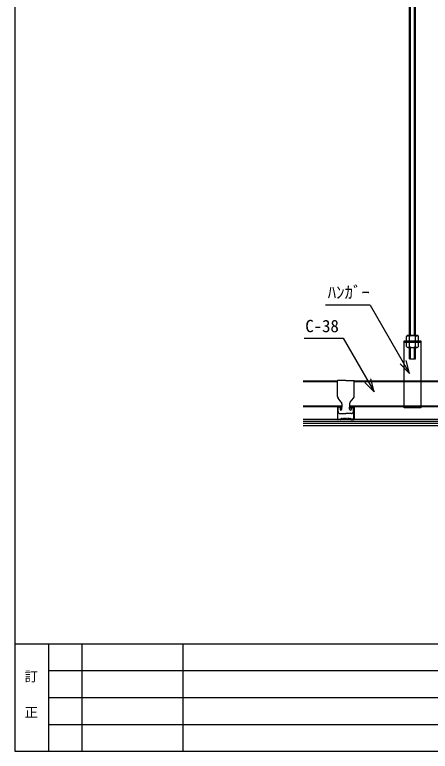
# Model space of a CAD drawing. Units: millimetres, scale not verified. Extents: x -1375 to 1375, y -973 to 950.
# Drawn here: x -1375 to -758, y -950 to 146 of the extents above; entities that cross this region are included whole.
import ezdxf
from ezdxf.enums import TextEntityAlignment as Align

# ---------------------------------------------------------------- set-up
doc = ezdxf.new("R2010")
doc.units = ezdxf.units.MM
doc.header["$LTSCALE"] = 10
for name, color, linetype in [('1-1_中線', 7, 'Continuous'), ('1-3_太線２', 3, 'Continuous'), ('1-5_寸法', 4, 'Continuous'), ('1-6_文字', 4, 'Continuous'), ('1-8_隠線', 4, 'Continuous'), ('1-A_中線', 7, 'Continuous'), ('1-B_太線１', 7, 'Continuous'), ('F-3_太線２', 7, 'Continuous'), ('F-5_固定文字', 7, 'Continuous')]:
    doc.layers.add(name, color=color, linetype=linetype)
doc.styles.add('ＭＳ ゴシック', font='')
doc.styles.get('ＭＳ ゴシック').set_extended_font_data('MS Gothic')

msp = doc.modelspace()

# ---------------------------------------------------------------- linework, layer by layer
at = {"layer": '1-1_中線'}
for p, q in [((-895.67, -421.8), (-895.67, -398.27)), ((-883.17, -398.27), (-895.67, -398.27)), ((-883.17, -398.27), (-870.67, -398.27)), ((-870.67, -421.8), (-870.67, -398.27)), ((-889.86, -430.15), (-894.73, -424.38)), ((-876.48, -430.15), (-871.61, -424.38)), ((-892.72, -437.67), (-894.62, -437.67)), ((-894.62, -444.27), (-894.62, -437.67)), ((-888.92, -432.73), (-888.92, -437.67)), ((-888.92, -440.67), (-888.92, -437.67)), ((-877.42, -432.73), (-877.42, -437.67)), ((-877.42, -440.67), (-877.42, -437.67)), ((-873.62, -437.67), (-871.72, -437.67)), ((-871.72, -444.27), (-871.72, -437.67)), ((-891.72, -438.67), (-891.72, -440.67)), ((-891.62, -447.27), (-883.17, -447.27)), ((-874.72, -447.27), (-883.17, -447.27)), ((-874.62, -438.67), (-874.62, -440.67))]:
    msp.add_line(p, q, dxfattribs=at)
for centre, radius, start, end in [((-891.67, -421.8), 4, 180, 220.15599), ((-874.67, -421.8), 4, 319.84399, 0), ((-892.72, -438.67), 1, 0, 90), ((-892.92, -432.73), 4, 0, 40.15599), ((-873.42, -432.73), 4, 139.84399, 180), ((-873.62, -438.67), 1, 90, 180), ((-891.62, -444.27), 3, 180, 270), ((-890.32, -440.67), 1.4, 180, 0), ((-876.02, -440.67), 1.4, 180, 0), ((-874.72, -444.27), 3, 270, 0)]:
    msp.add_arc(centre, radius, start, end, dxfattribs=at)
at = {"layer": '1-3_太線２', "color": 7}
for p, q in [((-792.94, -338.97), (-792.94, -332.53)), ((-792.94, -338.97), (-774.94, -338.97)), ((-790.69, -331.03), (-777.19, -331.03)), ((-788.44, -338.97), (-788.44, -332.53)), ((-779.44, -338.97), (-779.44, -332.53)), ((-774.94, -338.97), (-774.94, -332.53)), ((-792.94, -340.97), (-774.94, -340.97)), ((-792.94, -347.41), (-792.94, -340.97)), ((-790.69, -348.91), (-777.19, -348.91)), ((-788.44, -347.41), (-788.44, -340.97)), ((-779.44, -347.41), (-779.44, -340.97)), ((-774.94, -347.41), (-774.94, -340.97))]:
    msp.add_line(p, q, dxfattribs=at)
at = {"layer": '1-3_太線２'}
for p, q in [((-895.67, -437.97), (-895.67, -454.97)), ((-895.17, -454.97), (-895.17, -437.97)), ((-891.67, -436.97), (-894.67, -436.97)), ((-891.67, -437.47), (-894.67, -437.47)), ((-891.17, -439.97), (-891.17, -437.97)), ((-890.67, -439.97), (-890.67, -437.97)), ((-875.67, -439.97), (-875.67, -437.97)), ((-875.17, -439.97), (-875.17, -437.97)), ((-874.67, -436.97), (-871.67, -436.97)), ((-874.67, -437.47), (-871.67, -437.47)), ((-871.17, -454.97), (-871.17, -437.97)), ((-870.67, -437.97), (-870.67, -454.97)), ((-891.17, -439.97), (-890.67, -439.97)), ((-875.17, -439.97), (-875.67, -439.97)), ((-894.67, -455.51), (-891.09, -455.51)), ((-894.67, -455.51), (-891.09, -455.51)), ((-891.09, -456.01), (-894.67, -456.01)), ((-891.09, -456.01), (-894.67, -456.01)), ((-890.73, -455.36), (-890.02, -454.66)), ((-890.02, -454.66), (-890.73, -455.36)), ((-889.67, -455.01), (-890.38, -455.72)), ((-889.67, -455.01), (-890.38, -455.72)), ((-876.67, -455.01), (-875.96, -455.72)), ((-876.32, -454.66), (-875.61, -455.36)), ((-871.67, -455.51), (-875.26, -455.51)), ((-875.26, -456.01), (-871.67, -456.01))]:
    msp.add_line(p, q, dxfattribs=at)
at = {"layer": '1-3_太線２', "color": 7}
for centre, radius, start, end in [((-790.66, -333.47), 2.46, 22.47382, 157.52618), ((-783.94, -338.52), 7.5, 53.12245, 126.87755), ((-777.19, -333.46), 2.44, 22.61986, 157.38014), ((-790.66, -346.46), 2.46, 202.47382, 337.52618), ((-783.94, -341.41), 7.5, 233.12245, 306.87755), ((-777.19, -346.47), 2.44, 202.61986, 337.38014)]:
    msp.add_arc(centre, radius, start, end, dxfattribs=at)
at = {"layer": '1-3_太線２'}
for centre, radius, start, end in [((-894.67, -437.97), 1, 90.00299, 180.00299), ((-894.67, -437.97), 0.5, 90.00299, 180.00299), ((-891.67, -437.97), 1, 0.00299, 90.00299), ((-891.67, -437.97), 0.5, 0.00299, 90.00299), ((-874.67, -437.97), 1, 89.99698, 179.99698), ((-874.67, -437.97), 0.5, 89.99698, 179.99698), ((-871.67, -437.97), 1, 359.99698, 89.99698), ((-871.67, -437.97), 0.5, 359.99698, 89.99698), ((-894.67, -455.01), 1, 177.476, 270), ((-894.67, -455.01), 1, 177.476, 270), ((-894.67, -455.01), 0.5, 177.476, 270), ((-894.67, -455.01), 0.5, 177.476, 270), ((-891.09, -455.01), 0.5, 269.99998, 314.99998), ((-891.09, -455.01), 0.5, 270, 314.99998), ((-891.09, -455.01), 1, 270, 315), ((-891.09, -455.01), 1, 270, 314.99998), ((-889.67, -455.01), 0.5, 46.39717, 135), ((-888.42, -453.7), 1.81, 226.39717, 313.60281), ((-888.42, -453.7), 1.31, 226.39717, 313.60281), ((-887.17, -455.01), 0.5, 36.86989, 133.60281), ((-886.17, -454.26), 1.25, 216.86989, 323.1301), ((-886.17, -454.26), 0.75, 216.86989, 323.1301), ((-885.17, -455.01), 0.5, 36.86989, 143.1301), ((-884.17, -454.26), 1.25, 216.86989, 323.1301), ((-884.17, -454.26), 0.75, 216.86989, 323.1301), ((-883.17, -455.01), 0.5, 36.86989, 143.1301), ((-882.17, -454.26), 1.25, 216.86989, 323.1301), ((-882.17, -454.26), 0.75, 216.86989, 323.1301), ((-881.17, -455.01), 0.5, 36.86989, 143.1301), ((-880.17, -454.26), 1.25, 216.86989, 323.1301), ((-880.17, -454.26), 0.75, 216.86989, 323.1301), ((-879.17, -455.01), 0.5, 46.39717, 143.1301), ((-877.92, -453.7), 1.81, 226.39717, 313.60281), ((-877.92, -453.7), 1.31, 226.39717, 313.60281), ((-876.67, -455.01), 0.5, 44.99998, 133.60281), ((-875.26, -455.01), 1, 225, 270), ((-875.26, -455.01), 0.5, 225, 270), ((-871.67, -455.01), 1, 270, 2.52399), ((-871.67, -455.01), 0.5, 270, 2.52399)]:
    msp.add_arc(centre, radius, start, end, dxfattribs=at)
at = {"layer": '1-5_寸法'}
msp.add_line((-796.44, -436.97), (-771.44, -436.97), dxfattribs=at)
at = {"layer": '1-6_文字'}
for p, q in [((-846.89, -286.22), (-913.25, -286.22)), ((-846.89, -286.22), (-788.29, -387.72)), ((-944.93, -335.2), (-886.92, -335.2)), ((-788.29, -387.72), (-793.47, -368.4)), ((-788.29, -387.72), (-802.43, -373.58)), ((-840.81, -415.06), (-854.95, -400.91))]:
    msp.add_line(p, q, dxfattribs=at)
msp.add_lwpolyline([(-886.92, -335.2), (-840.81, -415.06), (-845.99, -395.74)], dxfattribs=at)
at = {"layer": '1-8_隠線'}
for p, q in [((-788.44, -331.03), (-788.44, 622.91)), ((-786.94, -331.03), (-786.94, 621.97)), ((-780.94, -331.03), (-780.94, 623.85)), ((-779.44, -331.03), (-779.44, 622.91)), ((-788.44, -365.97), (-788.44, -348.91)), ((-786.94, -365.97), (-786.94, -348.91)), ((-780.94, -365.97), (-780.94, -348.91)), ((-779.44, -365.97), (-779.44, -348.91)), ((-788.44, -365.97), (-779.44, -365.97))]:
    msp.add_line(p, q, dxfattribs=at)
at = {"layer": '1-A_中線'}
for p, q in [((-895.67, -398.97), (-946.41, -398.97)), ((-895.67, -400.17), (-946.41, -400.17)), ((-605.17, -398.97), (-870.67, -398.97)), ((-605.17, -400.17), (-870.67, -400.17)), ((-946.41, -435.77), (-888.92, -435.77)), ((-946.41, -436.97), (-888.92, -436.97)), ((-877.42, -435.77), (-598.67, -435.77)), ((-877.42, -436.97), (-598.67, -436.97))]:
    msp.add_line(p, q, dxfattribs=at)
at = {"layer": '1-B_太線１'}
for p, q in [((-771.44, -338.97), (-771.44, -438.97)), ((-796.44, -340.97), (-771.44, -340.97)), ((-771.44, -438.97), (-796.44, -438.97))]:
    msp.add_line(p, q, dxfattribs=at)
at = {"layer": '1-B_太線１', "color": 4}
for p, q in [((-445.01, -455.97), (-946.41, -455.97)), ((-445.01, -459.13), (-946.41, -459.13)), ((-445.01, -462.3), (-946.41, -462.3)), ((-445.01, -465.47), (-946.41, -465.47))]:
    msp.add_line(p, q, dxfattribs=at)
at = {"layer": '1-B_太線１'}
msp.add_lwpolyline([(-796.44, -438.97), (-796.44, -338.97), (-771.44, -338.97)], dxfattribs=at)
at = {"layer": 'F-3_太線２', "color": 3}
for p, q in [((-1375.33, 950.5), (-1375.33, -949.5)), ((-1375.33, -789.5), (1374.67, -789.5)), ((-1375.33, -949.5), (1374.67, -949.5))]:
    msp.add_line(p, q, dxfattribs=at)
at = {"layer": 'F-3_太線２'}
msp.add_line((-1325.33, -789.5), (-1325.33, -949.5), dxfattribs=at)
at = {"layer": 'F-3_太線２', "color": 4}
for p, q in [((-1275.33, -789.5), (-1275.33, -949.5)), ((-1125.33, -789.5), (-1125.33, -949.5)), ((-1325.33, -829.5), (-585.33, -829.5)), ((-1325.33, -869.5), (-585.33, -869.5)), ((-1325.33, -909.5), (-585.33, -909.5))]:
    msp.add_line(p, q, dxfattribs=at)

# ---------------------------------------------------------------- texts
at = {"layer": '1-6_文字', "style": 'ＭＳ ゴシック'}
for s, p in [('ﾊﾝｶﾞｰ', (-909.97, -281.8)), ('C-38', (-943.37, -331.81))]:
    msp.add_text(s, height=18.33, dxfattribs=at).set_placement(p, align=Align.BOTTOM_LEFT)
at = {"layer": 'F-5_固定文字', "color": 4, "style": 'ＭＳ ゴシック'}
for s, p in [('訂', (-1360.8, -849.96)), ('正', (-1360.8, -903.31))]:
    msp.add_text(s, height=14.66, dxfattribs=at).set_placement(p, align=Align.BOTTOM_LEFT)

doc.saveas('drawing.dxf')
